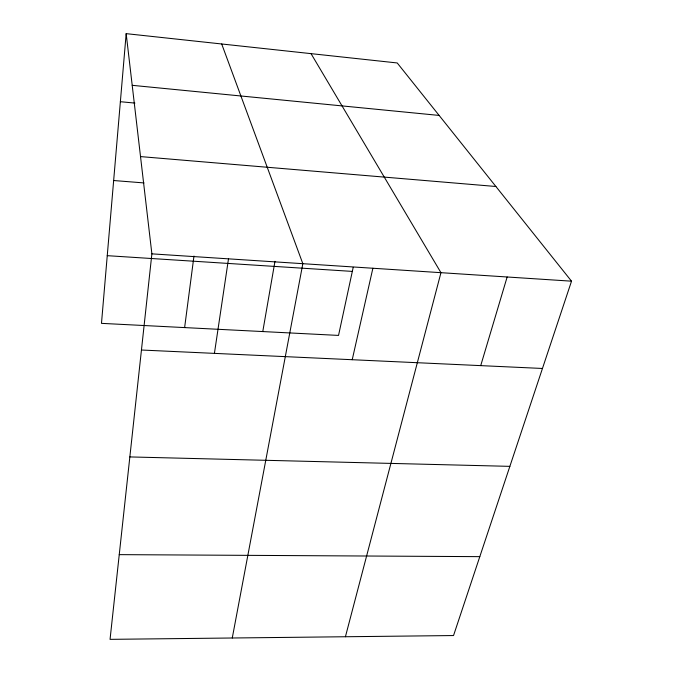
<?xml version="1.0" encoding="UTF-8"?>
<svg xmlns="http://www.w3.org/2000/svg" width="673" height="673" viewBox="0 0 673 673"><rect width="100%" height="100%" fill="white"/><g stroke="black" fill="none" stroke-linecap="round" stroke-linejoin="round"><path stroke-width="1.01" d="M126.171 33.65L151.879 253.856L110.052 639.35L453.535 635.548L571.52 281.179L397.23 62.959L126.171 33.65L101.48 323.36L338.536 335.415L353.207 267.316M184.621 327.591L193.975 256.043M214.418 353.375L228.5 258.844M262.773 331.562L274.971 261.326M232.269 637.996L302.833 263.681L221.695 43.981M352.223 359.71L372.884 268.249M345.417 636.751L440.958 272.683L311.035 53.638M480.724 365.624L507.148 276.99M119.239 554.636L479.807 556.647M129.847 456.925L509.865 466.355M141.448 350.019L542.463 368.468M151.879 253.856L571.52 281.179M107.243 255.673L352.324 271.404M113.653 180.524L144.022 182.93M140.522 156.59L495.9 186.497M120.366 101.707L134.911 103.087M132.202 85.32L439.133 115.428"/></g></svg>
